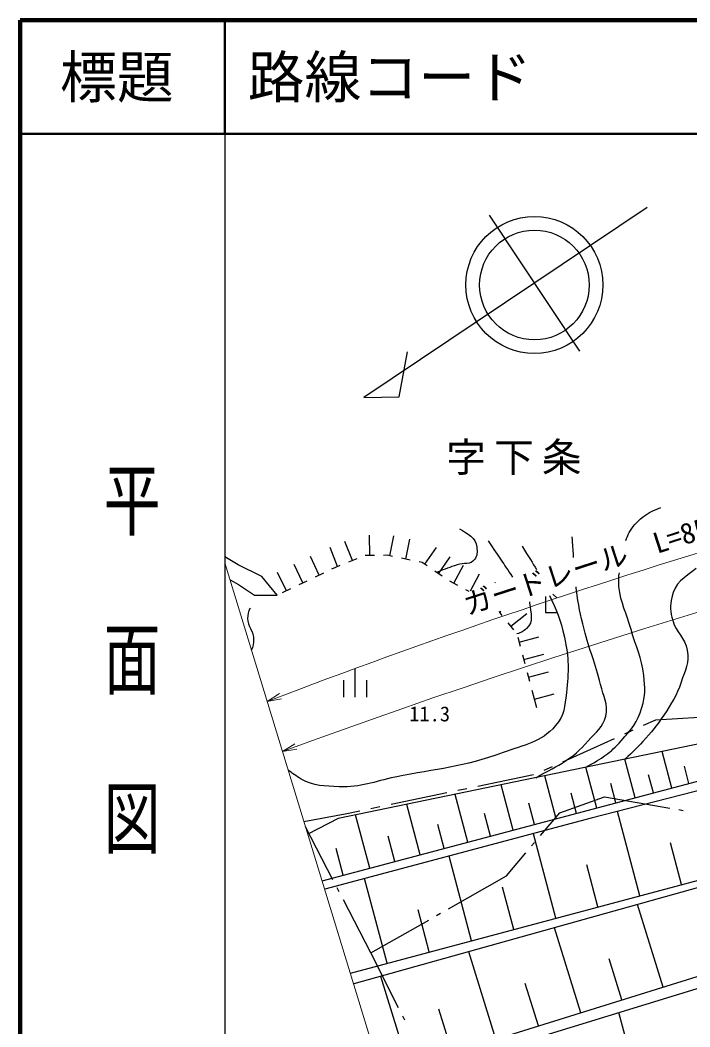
# Model space of a CAD drawing. Units: millimetres, scale not verified. Extents: x 40000 to 680000, y 20000 to 380000.
# Drawn here: x 40000 to 98880, y 291570 to 380000 of the extents above; entities that cross this region are included whole.
import ezdxf
from ezdxf.enums import TextEntityAlignment as Align

# ---------------------------------------------------------------- set-up
doc = ezdxf.new("R2010")
doc.units = ezdxf.units.MM
doc.header["$LTSCALE"] = 1000
for name, color, linetype, lineweight in [('M-BGD', 7, 'Continuous', 25), ('M-BGD-HTXT', 7, 'Continuous', 13), ('M-BMK-ROW', 30, 'Continuous', 25), ('M-STR-HTXT', 7, 'Continuous', 13), ('M-TTL', 2, 'Continuous', 140), ('M-TTL-BAND', 7, 'Continuous', 25), ('M-TTL-LINE', 7, 'Continuous', 50)]:
    doc.layers.add(name, color=color, linetype=linetype, lineweight=lineweight)
doc.layers.add('M-BMK-HTXT', color=7, linetype='Continuous')
doc.layers.add('M-TTL-TXT', color=7, linetype='Continuous')
doc.styles.add('@ＭＳ ゴシック', font='')
doc.styles.add('ＭＳ ゴシック', font='')
doc.styles.get('@ＭＳ ゴシック').set_extended_font_data('@MS Gothic')
doc.styles.get('ＭＳ ゴシック').set_extended_font_data('MS Gothic')

msp = doc.modelspace()

# ---------------------------------------------------------------- linework, layer by layer
at = {"layer": 'M-BGD'}
for p, q in [((95139, 363532), (70203, 346853)), ((89206, 350931), (81272, 362874)), ((73321, 346906), (74065, 350862)), ((70203, 346853), (73321, 346906)), ((70744, 332969), (70720, 334769)), ((72504, 332943), (72865, 334706)), ((73910, 332655), (74271, 334419)), ((67916, 332009), (67243, 333679)), ((69227, 332537), (68555, 334207)), ((75571, 332210), (76597, 333689)), ((66299, 331251), (65522, 332875)), ((69598, 332686), (68856, 332388)), ((71144, 332974), (70344, 332964)), ((72273, 332990), (71944, 332985)), ((72735, 332896), (72273, 332990)), ((74302, 332575), (73519, 332735)), ((76773, 331376), (77799, 332855)), ((64855, 330561), (64079, 332185)), ((67717, 331929), (67381, 331768)), ((68114, 332089), (67717, 331929)), ((75355, 332360), (75086, 332415)), ((75787, 332060), (75355, 332360)), ((78128, 330531), (78969, 332122)), ((63411, 329871), (62635, 331495)), ((65216, 330734), (64494, 330389)), ((66659, 331423), (65938, 331078)), ((77101, 331148), (76444, 331604)), ((79583, 329859), (80384, 331374)), ((63772, 330044), (63050, 329699)), ((78481, 330344), (77774, 330718)), ((79468, 329822), (79189, 329970)), ((81765, 330564), (81798, 330627)), ((86192, 329365), (86192, 327965)), ((86837, 329576), (87192, 329265)), ((82140, 328006), (82247, 328092)), ((82391, 327695), (82106, 328047)), ((83146, 326762), (84545, 327893)), ((86192, 327965), (87192, 327965)), ((83397, 326451), (82894, 327073)), ((83977, 324990), (83770, 325762)), ((83874, 325376), (85612, 325842)), ((84392, 323444), (84184, 324217)), ((84288, 323831), (86027, 324297)), ((69438, 323020), (69438, 320520)), ((68438, 322020), (68438, 320520)), ((70438, 322020), (70438, 320520)), ((84806, 321899), (84599, 322672)), ((84702, 322285), (86441, 322751)), ((85428, 319581), (85013, 321126)), ((85220, 320353), (86959, 320820)), ((97279, 312541), (96429, 315748)), ((66552, 304397), (106743, 315050)), ((94073, 311691), (93176, 315076)), ((90688, 310794), (89742, 314367)), ((98798, 312944), (98396, 314463)), ((87116, 309848), (86117, 313618)), ((95676, 312116), (95251, 313720)), ((83346, 308848), (82291, 312828)), ((92381, 311243), (91932, 312935)), ((79366, 307793), (78253, 311994)), ((87442, 310384), (91379, 311783)), ((88902, 310321), (88429, 312107)), ((91379, 311783), (97112, 310787)), ((75165, 306680), (73990, 311114)), ((85231, 309348), (84731, 311233)), ((94494, 303091), (92522, 310482)), ((97900, 310650), (98294, 310582)), ((70732, 305505), (69491, 310185)), ((81356, 308321), (80828, 310311)), ((85744, 308375), (87442, 310384)), ((67503, 304493), (65097, 309149)), ((77266, 307237), (76709, 309337)), ((72949, 306092), (72361, 308309)), ((84970, 307459), (85228, 307764)), ((87103, 301119), (85123, 308537)), ((68392, 304885), (67772, 307225)), ((98156, 304068), (97179, 307730)), ((79685, 299140), (77704, 306565)), ((82755, 304839), (84453, 306848)), ((90798, 302105), (89812, 305801)), ((72259, 297159), (70276, 304592)), ((77660, 301944), (82755, 304839)), ((68054, 303427), (67870, 303782)), ((83394, 300129), (82404, 303838)), ((70827, 298060), (68421, 302716)), ((75972, 298149), (74981, 301862)), ((76617, 301351), (76965, 301548)), ((96536, 295061), (94284, 302307)), ((70827, 298060), (75921, 300956)), ((89289, 292809), (86972, 300266)), ((73272, 293233), (70827, 298060)), ((81832, 290492), (79448, 298166)), ((92912, 293935), (91787, 297558)), ((74158, 288108), (71705, 296005)), ((85561, 291651), (84402, 295379)), ((77995, 289300), (76803, 293137)), ((94508, 285912), (92648, 292829)), ((73815, 292163), (73634, 292520))]:
    msp.add_line(p, q, dxfattribs=at)
for points in [[(58456, 330840), (59203, 330437), (60606, 329504), (62604, 329485), (61260, 331142), (59180, 332143), (58000, 332855)], [(106743, 315050), (102544, 317011), (67961, 309869), (65298, 308492)], [(108260, 314527), (90216, 309890), (66777, 303662)], [(69032, 296298), (102265, 305164), (115973, 308118)], [(116179, 307329), (102160, 304505), (69325, 295341)], [(71767, 287365), (104414, 297509), (117872, 300850)], [(72034, 286494), (104674, 296524), (118068, 300100)]]:
    msp.add_lwpolyline(points, dxfattribs=at)
for radius in [6020, 4816]:
    msp.add_circle((85212, 356737), radius, dxfattribs=at)
for centre, start, end in [((61822, 327493), 151.64679, 212.326), ((58737, 325541), 331.64679, 32.326)]:
    msp.add_arc(centre, 1825, start, end, dxfattribs=at)
for points, knots in [([(93262, 334278), (93406, 334763), (93624, 335215), (94041, 335690), (94748, 336495), (95297, 336773), (96333, 337196)], [0, 0, 0, 0, 1, 1, 1, 2, 2, 2, 2]), ([(78617, 335324), (79338, 334878), (80075, 334568), (80145, 333701), (80180, 333275), (80222, 332961), (79960, 332623), (79578, 332128), (79024, 332351), (78430, 332156), (77709, 331919), (77474, 331826), (76603, 331494)], [0, 0, 0, 0, 1, 1, 1, 2, 2, 2, 3, 3, 3, 4, 4, 4, 4]), ([(88662, 332792), (88659, 332839), (88655, 332887), (88652, 332935), (88603, 333595), (88588, 333805), (88537, 334624)], [0, 0, 0, 0, 1, 1, 1, 2, 2, 2, 2]), ([(81136, 334260), (82182, 332722), (82450, 332331), (83277, 331085), (83283, 331076), (83289, 331067), (83295, 331058)], [0, 0, 0, 0, 1, 1, 1, 2, 2, 2, 2]), ([(99441, 331823), (98385, 331030), (97547, 330568), (97286, 329297), (97127, 328521), (97151, 328032), (97367, 327270), (97679, 326176), (98443, 325772), (98648, 324653), (98848, 323556), (98473, 322904), (98110, 321849), (97695, 320645), (97292, 320027), (96590, 318963), (95949, 317992), (95519, 317491), (94732, 316633), (94151, 316000), (93934, 315783), (93176, 315076)], [0, 0, 0, 0, 1, 1, 1, 2, 2, 2, 3, 3, 3, 4, 4, 4, 5, 5, 5, 6, 6, 6, 7, 7, 7, 7]), ([(89742, 314367), (91210, 315227), (91841, 315565), (92845, 316702), (93733, 317708), (94286, 318327), (94668, 319613), (94983, 320674), (94954, 321343), (94822, 322442), (94626, 324061), (94151, 324896), (93714, 326467), (93302, 327951), (92801, 328731), (92648, 330263), (92602, 330733), (92624, 331096), (92682, 331464)], [0, 0, 0, 0, 1, 1, 1, 2, 2, 2, 3, 3, 3, 4, 4, 4, 5, 5, 5, 6, 6, 6, 6]), ([(85332, 313456), (87501, 314660), (88498, 315024), (89926, 316690), (90606, 317484), (91253, 317850), (91479, 318870), (91716, 319940), (91278, 320571), (91026, 321637), (90571, 323567), (90060, 324580), (89577, 326503), (89244, 327831), (89078, 328585), (88908, 329943), (88895, 330043), (88884, 330140), (88873, 330233)], [0, 0, 0, 0, 1, 1, 1, 2, 2, 2, 3, 3, 3, 4, 4, 4, 5, 5, 5, 6, 6, 6, 6]), ([(86526, 329475), (87124, 328221), (87519, 327323), (87850, 325811), (88261, 323938), (88240, 322810), (88025, 320905), (87892, 319728), (87855, 318916), (87074, 318027), (85740, 316508), (84363, 316370), (82466, 315674), (78898, 314367), (76707, 314258), (72982, 313509), (71067, 313124), (70004, 312570), (68054, 312666), (66720, 312731), (65863, 312681), (64703, 313342), (64242, 313605), (63885, 313859), (63570, 314138)], [0, 0, 0, 0, 1, 1, 1, 2, 2, 2, 3, 3, 3, 4, 4, 4, 5, 5, 5, 6, 6, 6, 7, 7, 7, 8, 8, 8, 8]), ([(84766, 328906), (84772, 328870), (84778, 328832), (84783, 328794), (84895, 327924), (85175, 327149), (84522, 326563), (84243, 326312), (84032, 326185), (83679, 326102)], [0, 0, 0, 0, 1, 1, 1, 2, 2, 2, 3, 3, 3, 3])]:
    msp.add_open_spline(points, degree=3, knots=knots, dxfattribs=at)
msp.add_open_spline([(84131, 333780), (84709, 332874), (85067, 332307), (85390, 331735)], degree=3, dxfattribs=at)
at = {"layer": 'M-BGD-HTXT'}
msp.add_line((95431, 210082), (58000, 332330), dxfattribs=at)
at = {"layer": 'M-BMK-ROW'}
for p, q in [((94811, 318059), (95886, 318544)), ((95886, 318544), (99699, 318780)), ((93170, 317318), (93899, 317647)), ((87702, 314848), (92259, 316906)), ((86061, 314107), (86791, 314437)), ((80243, 312714), (85137, 313735)), ((78480, 312347), (79264, 312510)), ((72607, 311122), (77502, 312143)), ((68581, 310283), (69866, 310551)), ((70845, 310755), (71628, 310918)), ((64954, 309617), (68581, 310283))]:
    msp.add_line(p, q, dxfattribs=at)
at = {"layer": 'M-STR-HTXT'}
for p, q in [((61725, 320163), (62804, 320842)), ((61725, 320163), (62982, 320375)), ((63076, 315753), (64162, 316420)), ((63076, 315753), (64335, 315951))]:
    msp.add_line(p, q, dxfattribs=at)
for centre, radius, start, end in [((287945, -294725), 650577, 78.78323, 110.2213), ((277174, -244117), 604012, 102.39851, 110.89739)]:
    msp.add_arc(centre, radius, start, end, dxfattribs=at)
at = {"layer": 'M-TTL'}
for p, q in [((40000, 380000), (40000, 20000)), ((680000, 380000), (40000, 380000))]:
    msp.add_line(p, q, dxfattribs=at)
at = {"layer": 'M-TTL-BAND'}
msp.add_line((58000, 370000), (58000, 20000), dxfattribs=at)
at = {"layer": 'M-TTL-LINE'}
for p, q in [((58000, 380000), (58000, 370000)), ((40000, 370000), (680000, 370000))]:
    msp.add_line(p, q, dxfattribs=at)

# ---------------------------------------------------------------- texts
at = {"layer": 'M-BGD', "style": 'ＭＳ ゴシック'}
msp.add_text('11.3', height=1320, dxfattribs=at).set_placement((74206, 318007), align=Align.BOTTOM_LEFT)
at = {"layer": 'M-BMK-HTXT', "insert": (83758, 340045), "char_height": 2566, "attachment_point": 8, "style": 'ＭＳ ゴシック'}
msp.add_mtext('\\T1.2;字下条', dxfattribs=at)
at = {"layer": 'M-STR-HTXT', "style": 'ＭＳ ゴシック'}
msp.add_text('ガードレール\u3000L=85.0', height=1833, rotation=17.904, dxfattribs=at).set_placement((91398, 331049), align=Align.BOTTOM_CENTER)
at = {"layer": 'M-TTL-BAND', "style": '@ＭＳ ゴシック', "width": 1.4}
msp.add_text('平  面  図', height=3666, rotation=270, dxfattribs=at).set_placement((49777, 306475), align=Align.MIDDLE_RIGHT)
at = {"layer": 'M-TTL-TXT', "style": 'ＭＳ ゴシック'}
msp.add_text('標題', height=3666, dxfattribs=at).set_placement((48500, 375000), align=Align.MIDDLE_CENTER)
msp.add_text('路線コード', height=3666, dxfattribs=at).set_placement((60000, 375000), align=Align.MIDDLE_LEFT)

doc.saveas('drawing.dxf')
